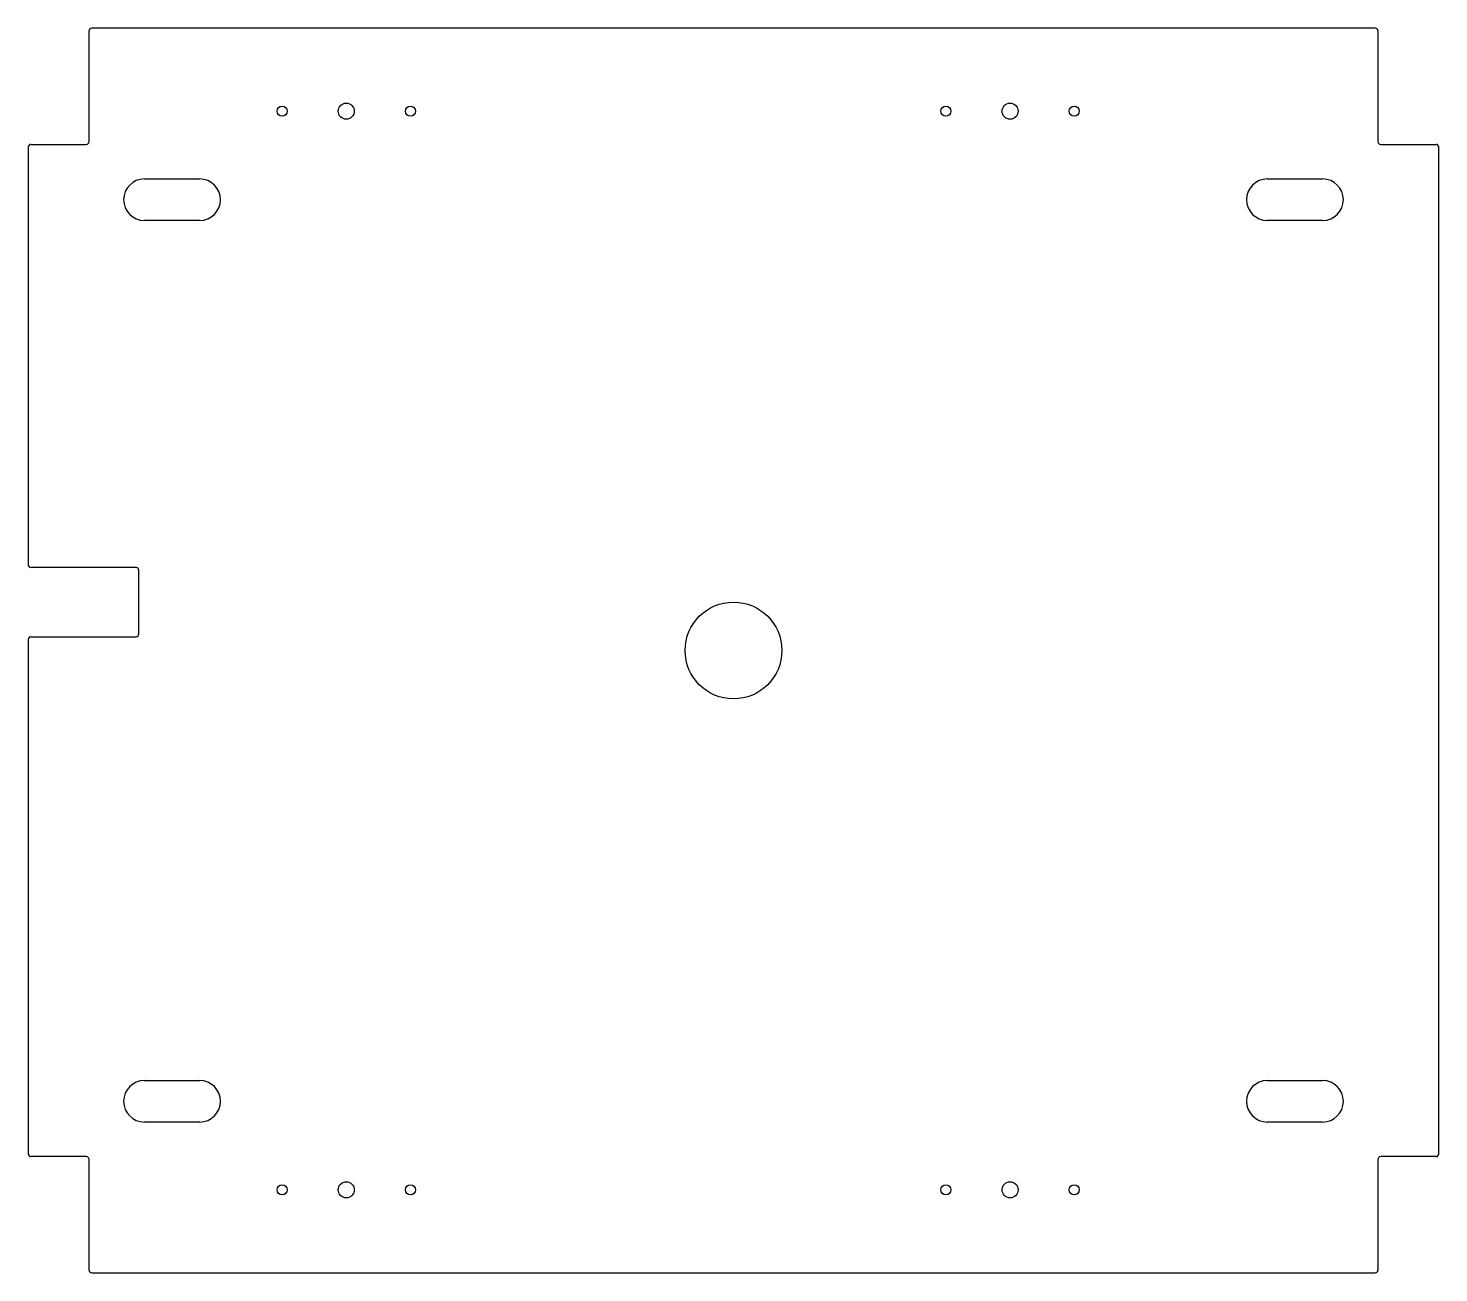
# Model space of a CAD drawing. Header units: millimetres. Extents: x -255 to 255, y -225 to 225.
import ezdxf

# ---------------------------------------------------------------- set-up
doc = ezdxf.new("R2010")
doc.units = ezdxf.units.MM

msp = doc.modelspace()

# ---------------------------------------------------------------- linework, layer by layer
at = {"color": 7, "linetype": 'Continuous', "lineweight": 25}
for p, q in [((232, 225), (-232, 225)), ((-233, 184), (-233, 224)), ((233, 224), (233, 184)), ((-255, 182), (-255, 31)), ((-254, 183), (-234, 183)), ((234, 183), (254, 183)), ((255, -182), (255, 182)), ((-213, 170.5), (-193, 170.5)), ((193, 170.5), (213, 170.5)), ((-193, 155.5), (-213, 155.5)), ((213, 155.5), (193, 155.5)), ((-216, 30), (-254, 30)), ((-215, 6), (-215, 29)), ((-255, 4), (-255, -182)), ((-254, 5), (-216, 5)), ((-213, -155.5), (-193, -155.5)), ((193, -155.5), (213, -155.5)), ((-193, -170.5), (-213, -170.5)), ((213, -170.5), (193, -170.5)), ((-234, -183), (-254, -183)), ((254, -183), (234, -183)), ((-233, -224), (-233, -184)), ((233, -184), (233, -224)), ((-232, -225), (232, -225))]:
    msp.add_line(p, q, dxfattribs=at)
for centre, radius in [((-163.2, 195), 1.8), ((-140, 195), 2.9), ((-116.8, 195), 1.8), ((76.8, 195), 1.8), ((100, 195), 2.9), ((123.2, 195), 1.8), ((0, 0), 17.5), ((-163.2, -195), 1.8), ((-140, -195), 2.9), ((-116.8, -195), 1.8), ((76.8, -195), 1.8), ((100, -195), 2.9), ((123.2, -195), 1.8)]:
    msp.add_circle(centre, radius, dxfattribs=at)
for centre, radius, start, end in [((-232, 224), 1, 90, 180), ((232, 224), 1, 0, 90), ((-234, 184), 1, 270, 360), ((234, 184), 1, 180, 270), ((-254, 182), 1, 90, 180), ((254, 182), 1, 0, 90), ((-213, 163), 7.5, 90, 270), ((-193, 163), 7.5, 270, 90), ((193, 163), 7.5, 90, 270), ((213, 163), 7.5, 270, 90), ((-254, 31), 1, 180, 270), ((-216, 29), 1, 0, 90), ((-216, 6), 1, 270, 0), ((-254, 4), 1, 90, 180), ((-213, -163), 7.5, 90, 270), ((-193, -163), 7.5, 270, 90), ((193, -163), 7.5, 90, 270), ((213, -163), 7.5, 270, 90), ((-254, -182), 1, 180, 270), ((-234, -184), 1, 0, 90), ((234, -184), 1, 90, 180), ((254, -182), 1, 270, 0), ((-232, -224), 1, 180, 270), ((232, -224), 1, 270, 0)]:
    msp.add_arc(centre, radius, start, end, dxfattribs=at)

doc.saveas('drawing.dxf')
